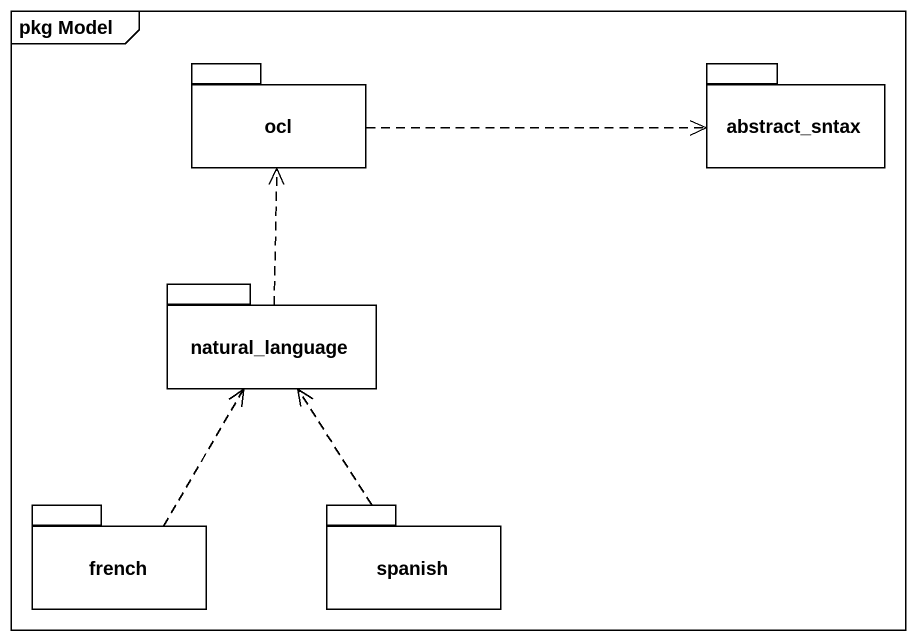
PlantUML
@startuml
mainframe pkg Model
package ocl {
}
package abstract_sntax {
}
package natural_language {
}
package french {
}
package spanish {
}
ocl .right.> abstract_sntax
natural_language .up.> ocl
french .up.> natural_language
spanish .up.> natural_language
@enduml
